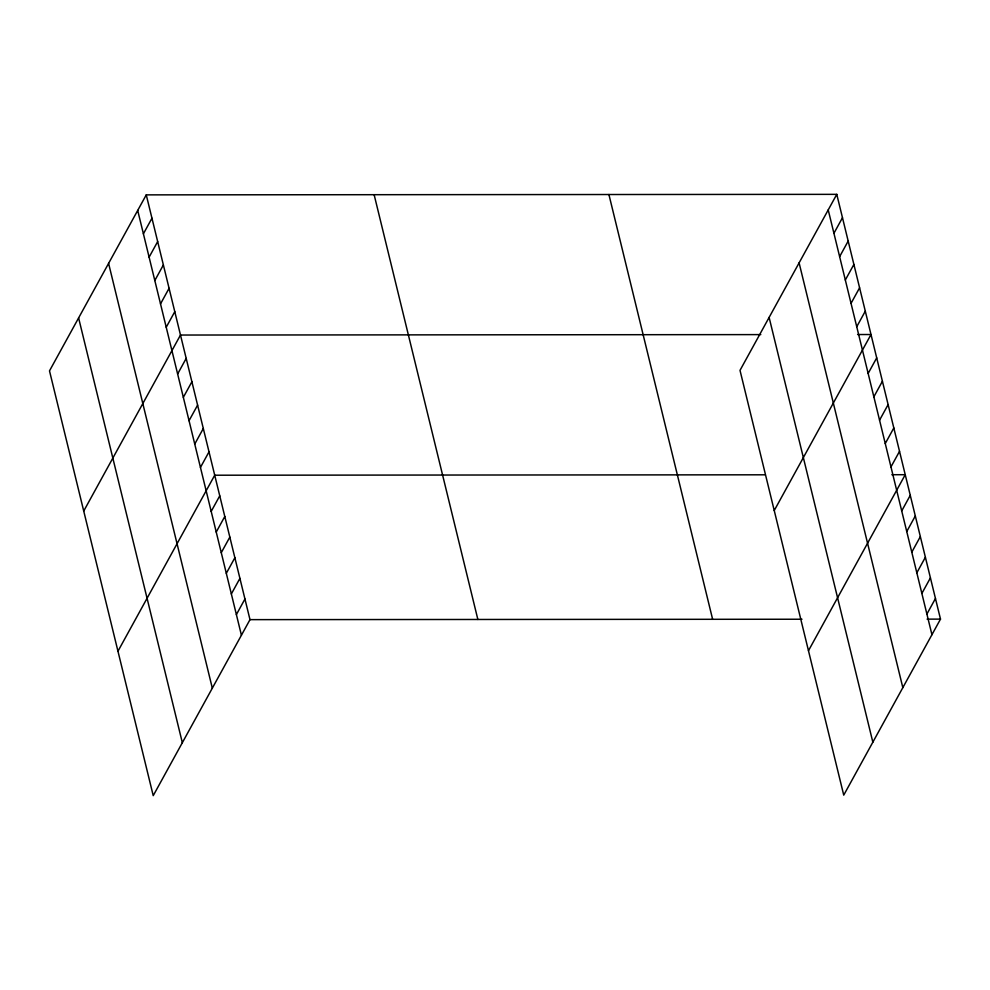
<?xml version="1.0" encoding="UTF-8"?>
<svg xmlns="http://www.w3.org/2000/svg" width="990" height="990" viewBox="0 0 990 990"><rect width="100%" height="100%" fill="white"/><g stroke="black" fill="none" stroke-linecap="round" stroke-linejoin="round"><path stroke-width="1.49" d="M146.26 194.869L49.5 370.879L153.227 795.651L249.987 619.641L146.26 194.869L836.773 194.349L940.5 619.121L843.74 795.131L740.013 370.359L836.773 194.349M143.401 233.801L151.965 218.233M149.106 257.165L157.67 241.597M154.811 280.529L163.375 264.949M160.516 303.893L169.08 288.313M166.221 327.245L174.785 311.677M83.729 511.05L180.489 335.041L760.79 334.608M177.631 373.973L186.194 358.405M183.336 397.337L191.899 381.769M189.041 420.7L197.604 405.133M194.745 444.065L203.309 428.497M200.45 467.429L209.014 451.848M117.959 651.222L214.719 475.212L765.233 474.804M211.192 511.422L219.755 495.842M216.241 532.051L224.792 516.483M221.277 552.68L229.829 537.112M226.314 573.309L234.878 557.741M231.351 593.951L239.914 578.37M236.387 614.58L244.951 599.012M833.927 233.281L842.478 217.713M839.631 256.645L848.183 241.077M845.324 280.009L853.887 264.441M851.029 303.373L859.592 287.805M856.734 326.737L865.297 311.169M774.242 510.531L871.002 334.521L857.6 334.533M868.143 373.465L876.707 357.885M873.848 396.829L882.412 381.249M879.553 420.181L888.117 404.613M885.258 443.545L893.822 427.977M890.963 466.909L899.526 451.341M808.471 650.715L905.231 474.705L891.829 474.717M901.717 510.902L910.268 495.334M906.753 531.531L915.304 515.963M911.79 552.173L920.354 536.592M916.827 572.802L925.39 557.234M921.863 593.431L930.427 577.863M926.9 614.06L935.463 598.492M249.987 619.641L801.987 619.233M927.098 619.134L940.5 619.121M828.222 209.929L931.937 634.701M799.103 262.87L902.83 687.642M769.119 317.419L872.846 742.191M608.912 194.523L712.627 619.294M374.133 194.696L477.861 619.468M137.697 210.437L241.424 635.209M108.591 263.377L212.318 688.149M78.606 317.926L182.333 742.698"/></g></svg>
